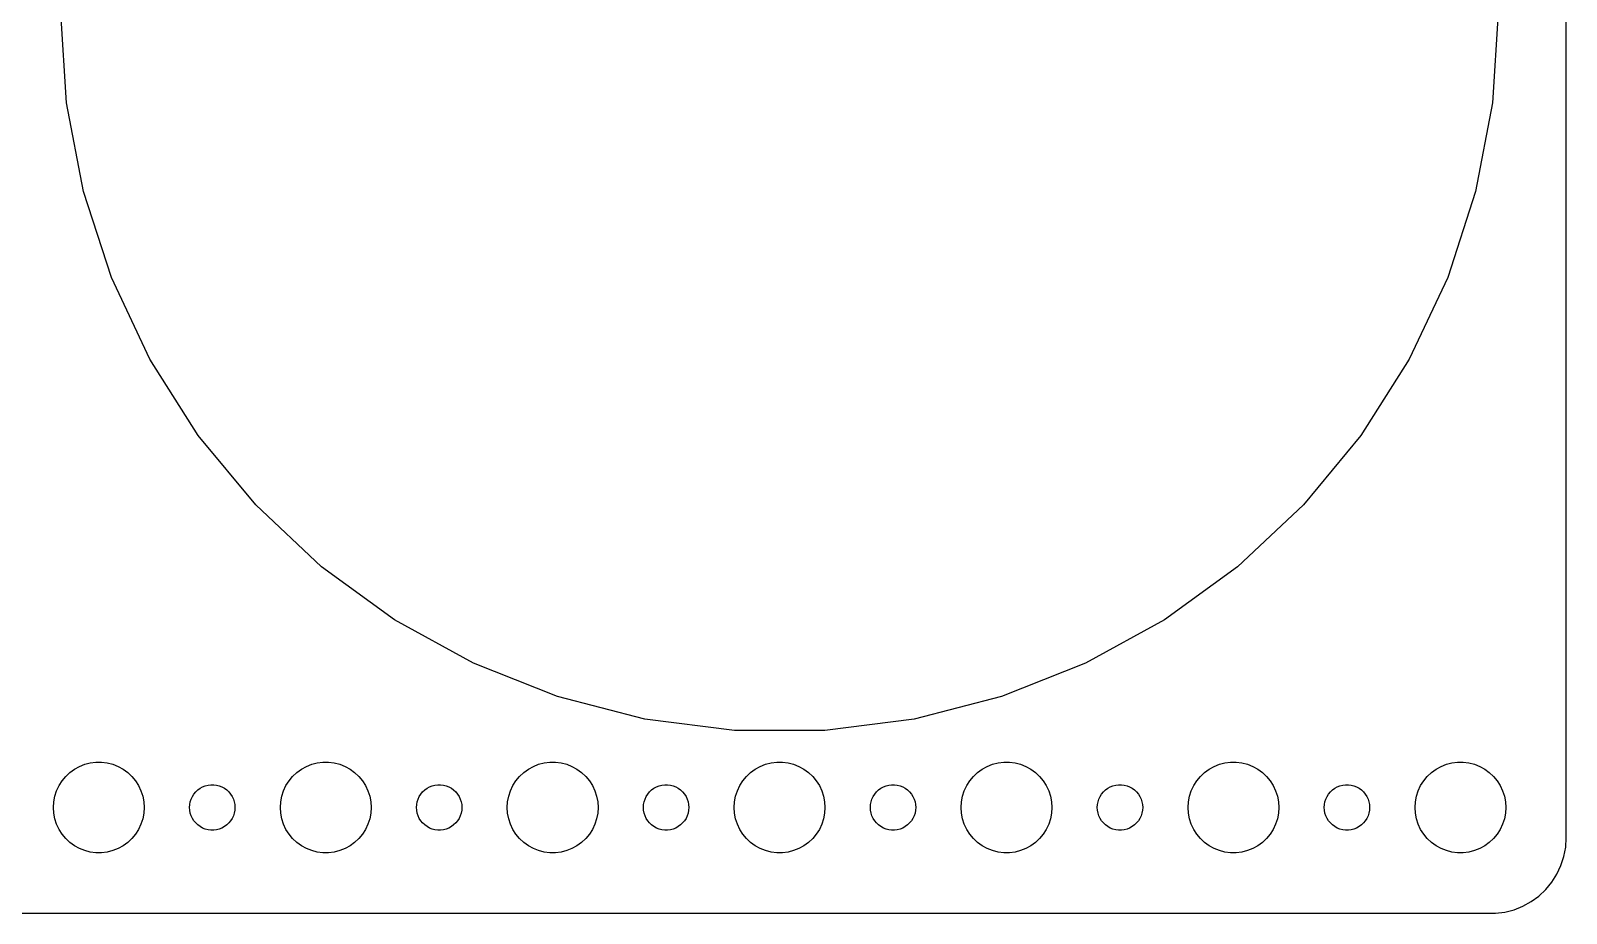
# Model space of a CAD drawing. Header units: metres. Extents: x -202 to 202, y -59 to 59.
# Drawn here: x 100.5 to 202, y -59.5 to -1.2 of the extents above; entities that cross this region are included whole.
import ezdxf

# ---------------------------------------------------------------- set-up
doc = ezdxf.new("R2010")
doc.units = ezdxf.units.M

msp = doc.modelspace()

# ---------------------------------------------------------------- linework, layer by layer
for p, q in [((202, -54.5), (202, 54.5)), ((102.875, -5.95332), (102.5, 0)), ((197.5, 0), (197.125, -5.95332)), ((103.992, -11.8128), (102.875, -5.95332)), ((197.125, -5.95332), (196.008, -11.8128)), ((105.836, -17.4859), (103.992, -11.8128)), ((196.008, -11.8128), (194.164, -17.4859)), ((108.375, -22.8833), (105.836, -17.4859)), ((194.164, -17.4859), (191.625, -22.8833)), ((111.572, -27.9198), (108.375, -22.8833)), ((191.625, -22.8833), (188.428, -27.9198)), ((115.374, -32.516), (111.572, -27.9198)), ((188.428, -27.9198), (184.626, -32.516)), ((119.722, -36.5994), (115.374, -32.516)), ((184.626, -32.516), (180.278, -36.5994)), ((124.548, -40.1056), (119.722, -36.5994)), ((180.278, -36.5994), (175.452, -40.1056)), ((129.775, -42.9793), (124.548, -40.1056)), ((175.452, -40.1056), (170.225, -42.9793)), ((135.322, -45.1752), (129.775, -42.9793)), ((170.225, -42.9793), (164.678, -45.1752)), ((141.099, -46.6586), (135.322, -45.1752)), ((164.678, -45.1752), (158.901, -46.6586)), ((147.017, -47.4063), (141.099, -46.6586)), ((158.901, -46.6586), (152.983, -47.4063)), ((152.983, -47.4063), (147.017, -47.4063)), ((103.723, -49.7855), (104.073, -49.6468)), ((104.073, -49.6468), (104.438, -49.5531)), ((104.438, -49.5531), (104.812, -49.5059)), ((104.812, -49.5059), (105.188, -49.5059)), ((105.188, -49.5059), (105.562, -49.5531)), ((105.562, -49.5531), (105.927, -49.6468)), ((105.927, -49.6468), (106.277, -49.7855)), ((118.723, -49.7855), (119.073, -49.6468)), ((119.073, -49.6468), (119.438, -49.5531)), ((119.438, -49.5531), (119.812, -49.5059)), ((119.812, -49.5059), (120.188, -49.5059)), ((120.188, -49.5059), (120.562, -49.5531)), ((120.562, -49.5531), (120.927, -49.6468)), ((120.927, -49.6468), (121.277, -49.7855)), ((133.723, -49.7855), (134.073, -49.6468)), ((134.073, -49.6468), (134.438, -49.5531)), ((134.438, -49.5531), (134.812, -49.5059)), ((134.812, -49.5059), (135.188, -49.5059)), ((135.188, -49.5059), (135.562, -49.5531)), ((135.562, -49.5531), (135.927, -49.6468)), ((135.927, -49.6468), (136.277, -49.7855)), ((148.723, -49.7855), (149.073, -49.6468)), ((149.073, -49.6468), (149.438, -49.5531)), ((149.438, -49.5531), (149.812, -49.5059)), ((149.812, -49.5059), (150.188, -49.5059)), ((150.188, -49.5059), (150.562, -49.5531)), ((150.562, -49.5531), (150.927, -49.6468)), ((150.927, -49.6468), (151.277, -49.7855)), ((163.723, -49.7855), (164.073, -49.6468)), ((164.073, -49.6468), (164.438, -49.5531)), ((164.438, -49.5531), (164.812, -49.5059)), ((164.812, -49.5059), (165.188, -49.5059)), ((165.188, -49.5059), (165.562, -49.5531)), ((165.562, -49.5531), (165.927, -49.6468)), ((165.927, -49.6468), (166.277, -49.7855)), ((178.723, -49.7855), (179.073, -49.6468)), ((179.073, -49.6468), (179.438, -49.5531)), ((179.438, -49.5531), (179.812, -49.5059)), ((179.812, -49.5059), (180.188, -49.5059)), ((180.188, -49.5059), (180.562, -49.5531)), ((180.562, -49.5531), (180.927, -49.6468)), ((180.927, -49.6468), (181.277, -49.7855)), ((193.723, -49.7855), (194.073, -49.6468)), ((194.073, -49.6468), (194.438, -49.5531)), ((194.438, -49.5531), (194.812, -49.5059)), ((194.812, -49.5059), (195.188, -49.5059)), ((195.188, -49.5059), (195.562, -49.5531)), ((195.562, -49.5531), (195.927, -49.6468)), ((195.927, -49.6468), (196.277, -49.7855)), ((102.371, -51.0547), (102.573, -50.7366)), ((102.573, -50.7366), (102.813, -50.4464)), ((102.813, -50.4464), (103.088, -50.1885)), ((103.088, -50.1885), (103.393, -49.967)), ((103.393, -49.967), (103.723, -49.7855)), ((106.277, -49.7855), (106.607, -49.967)), ((106.607, -49.967), (106.912, -50.1885)), ((106.912, -50.1885), (107.187, -50.4464)), ((107.187, -50.4464), (107.427, -50.7366)), ((107.427, -50.7366), (107.629, -51.0547)), ((117.371, -51.0547), (117.573, -50.7366)), ((117.573, -50.7366), (117.813, -50.4464)), ((117.813, -50.4464), (118.088, -50.1885)), ((118.088, -50.1885), (118.393, -49.967)), ((118.393, -49.967), (118.723, -49.7855)), ((121.277, -49.7855), (121.607, -49.967)), ((121.607, -49.967), (121.912, -50.1885)), ((121.912, -50.1885), (122.187, -50.4464)), ((122.187, -50.4464), (122.427, -50.7366)), ((122.427, -50.7366), (122.629, -51.0547)), ((132.371, -51.0547), (132.573, -50.7366)), ((132.573, -50.7366), (132.813, -50.4464)), ((132.813, -50.4464), (133.088, -50.1885)), ((133.088, -50.1885), (133.393, -49.967)), ((133.393, -49.967), (133.723, -49.7855)), ((136.277, -49.7855), (136.607, -49.967)), ((136.607, -49.967), (136.912, -50.1885)), ((136.912, -50.1885), (137.187, -50.4464)), ((137.187, -50.4464), (137.427, -50.7366)), ((137.427, -50.7366), (137.629, -51.0547)), ((147.371, -51.0547), (147.573, -50.7366)), ((147.573, -50.7366), (147.813, -50.4464)), ((147.813, -50.4464), (148.088, -50.1885)), ((148.088, -50.1885), (148.393, -49.967)), ((148.393, -49.967), (148.723, -49.7855)), ((151.277, -49.7855), (151.607, -49.967)), ((151.607, -49.967), (151.912, -50.1885)), ((151.912, -50.1885), (152.187, -50.4464)), ((152.187, -50.4464), (152.427, -50.7366)), ((152.427, -50.7366), (152.629, -51.0547)), ((162.371, -51.0547), (162.573, -50.7366)), ((162.573, -50.7366), (162.813, -50.4464)), ((162.813, -50.4464), (163.088, -50.1885)), ((163.088, -50.1885), (163.393, -49.967)), ((163.393, -49.967), (163.723, -49.7855)), ((166.277, -49.7855), (166.607, -49.967)), ((166.607, -49.967), (166.912, -50.1885)), ((166.912, -50.1885), (167.187, -50.4464)), ((167.187, -50.4464), (167.427, -50.7366)), ((167.427, -50.7366), (167.629, -51.0547)), ((177.371, -51.0547), (177.573, -50.7366)), ((177.573, -50.7366), (177.813, -50.4464)), ((177.813, -50.4464), (178.088, -50.1885)), ((178.088, -50.1885), (178.393, -49.967)), ((178.393, -49.967), (178.723, -49.7855)), ((181.277, -49.7855), (181.607, -49.967)), ((181.607, -49.967), (181.912, -50.1885)), ((181.912, -50.1885), (182.187, -50.4464)), ((182.187, -50.4464), (182.427, -50.7366)), ((182.427, -50.7366), (182.629, -51.0547)), ((192.371, -51.0547), (192.573, -50.7366)), ((192.573, -50.7366), (192.813, -50.4464)), ((192.813, -50.4464), (193.088, -50.1885)), ((193.088, -50.1885), (193.393, -49.967)), ((193.393, -49.967), (193.723, -49.7855)), ((196.277, -49.7855), (196.607, -49.967)), ((196.607, -49.967), (196.912, -50.1885)), ((196.912, -50.1885), (197.187, -50.4464)), ((197.187, -50.4464), (197.427, -50.7366)), ((197.427, -50.7366), (197.629, -51.0547)), ((102.024, -52.124), (102.094, -51.7539)), ((102.094, -51.7539), (102.211, -51.3956)), ((102.211, -51.3956), (102.371, -51.0547)), ((107.629, -51.0547), (107.789, -51.3956)), ((107.789, -51.3956), (107.906, -51.7539)), ((107.906, -51.7539), (107.976, -52.124)), ((111.186, -51.7774), (111.286, -51.6183)), ((111.286, -51.6183), (111.407, -51.4732)), ((111.407, -51.4732), (111.544, -51.3442)), ((111.544, -51.3442), (111.696, -51.2335)), ((111.696, -51.2335), (111.861, -51.1428)), ((111.861, -51.1428), (112.036, -51.0734)), ((112.036, -51.0734), (112.219, -51.0266)), ((112.219, -51.0266), (112.406, -51.003)), ((112.406, -51.003), (112.594, -51.003)), ((112.594, -51.003), (112.781, -51.0266)), ((112.781, -51.0266), (112.964, -51.0734)), ((112.964, -51.0734), (113.139, -51.1428)), ((113.139, -51.1428), (113.304, -51.2335)), ((113.304, -51.2335), (113.456, -51.3442)), ((113.456, -51.3442), (113.593, -51.4732)), ((113.593, -51.4732), (113.714, -51.6183)), ((113.714, -51.6183), (113.814, -51.7774)), ((117.024, -52.124), (117.094, -51.7539)), ((117.094, -51.7539), (117.211, -51.3956)), ((117.211, -51.3956), (117.371, -51.0547)), ((122.629, -51.0547), (122.789, -51.3956)), ((122.789, -51.3956), (122.906, -51.7539)), ((122.906, -51.7539), (122.976, -52.124)), ((126.186, -51.7774), (126.286, -51.6183)), ((126.286, -51.6183), (126.407, -51.4732)), ((126.407, -51.4732), (126.544, -51.3442)), ((126.544, -51.3442), (126.696, -51.2335)), ((126.696, -51.2335), (126.861, -51.1428)), ((126.861, -51.1428), (127.036, -51.0734)), ((127.036, -51.0734), (127.219, -51.0266)), ((127.219, -51.0266), (127.406, -51.003)), ((127.406, -51.003), (127.594, -51.003)), ((127.594, -51.003), (127.781, -51.0266)), ((127.781, -51.0266), (127.964, -51.0734)), ((127.964, -51.0734), (128.139, -51.1428)), ((128.139, -51.1428), (128.304, -51.2335)), ((128.304, -51.2335), (128.456, -51.3442)), ((128.456, -51.3442), (128.593, -51.4732)), ((128.593, -51.4732), (128.714, -51.6183)), ((128.714, -51.6183), (128.814, -51.7774)), ((132.024, -52.124), (132.094, -51.7539)), ((132.094, -51.7539), (132.211, -51.3956)), ((132.211, -51.3956), (132.371, -51.0547)), ((137.629, -51.0547), (137.789, -51.3956)), ((137.789, -51.3956), (137.906, -51.7539)), ((137.906, -51.7539), (137.976, -52.124)), ((141.186, -51.7774), (141.286, -51.6183)), ((141.286, -51.6183), (141.407, -51.4732)), ((141.407, -51.4732), (141.544, -51.3442)), ((141.544, -51.3442), (141.696, -51.2335)), ((141.696, -51.2335), (141.861, -51.1428)), ((141.861, -51.1428), (142.036, -51.0734)), ((142.036, -51.0734), (142.219, -51.0266)), ((142.219, -51.0266), (142.406, -51.003)), ((142.406, -51.003), (142.594, -51.003)), ((142.594, -51.003), (142.781, -51.0266)), ((142.781, -51.0266), (142.964, -51.0734)), ((142.964, -51.0734), (143.139, -51.1428)), ((143.139, -51.1428), (143.304, -51.2335)), ((143.304, -51.2335), (143.456, -51.3442)), ((143.456, -51.3442), (143.593, -51.4732)), ((143.593, -51.4732), (143.714, -51.6183)), ((143.714, -51.6183), (143.814, -51.7774)), ((147.024, -52.124), (147.094, -51.7539)), ((147.094, -51.7539), (147.211, -51.3956)), ((147.211, -51.3956), (147.371, -51.0547)), ((152.629, -51.0547), (152.789, -51.3956)), ((152.789, -51.3956), (152.906, -51.7539)), ((152.906, -51.7539), (152.976, -52.124)), ((156.186, -51.7774), (156.286, -51.6183)), ((156.286, -51.6183), (156.407, -51.4732)), ((156.407, -51.4732), (156.544, -51.3442)), ((156.544, -51.3442), (156.696, -51.2335)), ((156.696, -51.2335), (156.861, -51.1428)), ((156.861, -51.1428), (157.036, -51.0734)), ((157.036, -51.0734), (157.219, -51.0266)), ((157.219, -51.0266), (157.406, -51.003)), ((157.406, -51.003), (157.594, -51.003)), ((157.594, -51.003), (157.781, -51.0266)), ((157.781, -51.0266), (157.964, -51.0734)), ((157.964, -51.0734), (158.139, -51.1428)), ((158.139, -51.1428), (158.304, -51.2335)), ((158.304, -51.2335), (158.456, -51.3442)), ((158.456, -51.3442), (158.593, -51.4732)), ((158.593, -51.4732), (158.714, -51.6183)), ((158.714, -51.6183), (158.814, -51.7774)), ((162.024, -52.124), (162.094, -51.7539)), ((162.094, -51.7539), (162.211, -51.3956)), ((162.211, -51.3956), (162.371, -51.0547)), ((167.629, -51.0547), (167.789, -51.3956)), ((167.789, -51.3956), (167.906, -51.7539)), ((167.906, -51.7539), (167.976, -52.124)), ((171.186, -51.7774), (171.286, -51.6183)), ((171.286, -51.6183), (171.407, -51.4732)), ((171.407, -51.4732), (171.544, -51.3442)), ((171.544, -51.3442), (171.696, -51.2335)), ((171.696, -51.2335), (171.861, -51.1428)), ((171.861, -51.1428), (172.036, -51.0734)), ((172.036, -51.0734), (172.219, -51.0266)), ((172.219, -51.0266), (172.406, -51.003)), ((172.406, -51.003), (172.594, -51.003)), ((172.594, -51.003), (172.781, -51.0266)), ((172.781, -51.0266), (172.964, -51.0734)), ((172.964, -51.0734), (173.139, -51.1428)), ((173.139, -51.1428), (173.304, -51.2335)), ((173.304, -51.2335), (173.456, -51.3442)), ((173.456, -51.3442), (173.593, -51.4732)), ((173.593, -51.4732), (173.714, -51.6183)), ((173.714, -51.6183), (173.814, -51.7774)), ((177.024, -52.124), (177.094, -51.7539)), ((177.094, -51.7539), (177.211, -51.3956)), ((177.211, -51.3956), (177.371, -51.0547)), ((182.629, -51.0547), (182.789, -51.3956)), ((182.789, -51.3956), (182.906, -51.7539)), ((182.906, -51.7539), (182.976, -52.124)), ((186.186, -51.7774), (186.286, -51.6183)), ((186.286, -51.6183), (186.407, -51.4732)), ((186.407, -51.4732), (186.544, -51.3442)), ((186.544, -51.3442), (186.696, -51.2335)), ((186.696, -51.2335), (186.861, -51.1428)), ((186.861, -51.1428), (187.036, -51.0734)), ((187.036, -51.0734), (187.219, -51.0266)), ((187.219, -51.0266), (187.406, -51.003)), ((187.406, -51.003), (187.594, -51.003)), ((187.594, -51.003), (187.781, -51.0266)), ((187.781, -51.0266), (187.964, -51.0734)), ((187.964, -51.0734), (188.139, -51.1428)), ((188.139, -51.1428), (188.304, -51.2335)), ((188.304, -51.2335), (188.456, -51.3442)), ((188.456, -51.3442), (188.593, -51.4732)), ((188.593, -51.4732), (188.714, -51.6183)), ((188.714, -51.6183), (188.814, -51.7774)), ((192.024, -52.124), (192.094, -51.7539)), ((192.094, -51.7539), (192.211, -51.3956)), ((192.211, -51.3956), (192.371, -51.0547)), ((197.629, -51.0547), (197.789, -51.3956)), ((197.789, -51.3956), (197.906, -51.7539)), ((197.906, -51.7539), (197.976, -52.124)), ((102, -52.5), (102.024, -52.124)), ((102.024, -52.876), (102, -52.5)), ((107.976, -52.124), (108, -52.5)), ((108, -52.5), (107.976, -52.876)), ((111, -52.5), (111.012, -52.312)), ((111.012, -52.688), (111, -52.5)), ((111.012, -52.312), (111.047, -52.127)), ((111.047, -52.873), (111.012, -52.688)), ((111.047, -52.127), (111.105, -51.9478)), ((111.105, -51.9478), (111.186, -51.7774)), ((113.814, -51.7774), (113.895, -51.9478)), ((113.895, -51.9478), (113.953, -52.127)), ((113.953, -52.127), (113.988, -52.312)), ((113.988, -52.688), (113.953, -52.873)), ((113.988, -52.312), (114, -52.5)), ((114, -52.5), (113.988, -52.688)), ((117, -52.5), (117.024, -52.124)), ((117.024, -52.876), (117, -52.5)), ((122.976, -52.124), (123, -52.5)), ((123, -52.5), (122.976, -52.876)), ((126, -52.5), (126.012, -52.312)), ((126.012, -52.688), (126, -52.5)), ((126.012, -52.312), (126.047, -52.127)), ((126.047, -52.873), (126.012, -52.688)), ((126.047, -52.127), (126.105, -51.9478)), ((126.105, -51.9478), (126.186, -51.7774)), ((128.814, -51.7774), (128.895, -51.9478)), ((128.895, -51.9478), (128.953, -52.127)), ((128.953, -52.127), (128.988, -52.312)), ((128.988, -52.688), (128.953, -52.873)), ((128.988, -52.312), (129, -52.5)), ((129, -52.5), (128.988, -52.688)), ((132, -52.5), (132.024, -52.124)), ((132.024, -52.876), (132, -52.5)), ((137.976, -52.124), (138, -52.5)), ((138, -52.5), (137.976, -52.876)), ((141, -52.5), (141.012, -52.312)), ((141.012, -52.688), (141, -52.5)), ((141.012, -52.312), (141.047, -52.127)), ((141.047, -52.873), (141.012, -52.688)), ((141.047, -52.127), (141.105, -51.9478)), ((141.105, -51.9478), (141.186, -51.7774)), ((143.814, -51.7774), (143.895, -51.9478)), ((143.895, -51.9478), (143.953, -52.127)), ((143.953, -52.127), (143.988, -52.312)), ((143.988, -52.688), (143.953, -52.873)), ((143.988, -52.312), (144, -52.5)), ((144, -52.5), (143.988, -52.688)), ((147, -52.5), (147.024, -52.124)), ((147.024, -52.876), (147, -52.5)), ((152.976, -52.124), (153, -52.5)), ((153, -52.5), (152.976, -52.876)), ((156, -52.5), (156.012, -52.312)), ((156.012, -52.688), (156, -52.5)), ((156.012, -52.312), (156.047, -52.127)), ((156.047, -52.873), (156.012, -52.688)), ((156.047, -52.127), (156.105, -51.9478)), ((156.105, -51.9478), (156.186, -51.7774)), ((158.814, -51.7774), (158.895, -51.9478)), ((158.895, -51.9478), (158.953, -52.127)), ((158.953, -52.127), (158.988, -52.312)), ((158.988, -52.688), (158.953, -52.873)), ((158.988, -52.312), (159, -52.5)), ((159, -52.5), (158.988, -52.688)), ((162, -52.5), (162.024, -52.124)), ((162.024, -52.876), (162, -52.5)), ((167.976, -52.124), (168, -52.5)), ((168, -52.5), (167.976, -52.876)), ((171, -52.5), (171.012, -52.312)), ((171.012, -52.688), (171, -52.5)), ((171.012, -52.312), (171.047, -52.127)), ((171.047, -52.873), (171.012, -52.688)), ((171.047, -52.127), (171.105, -51.9478)), ((171.105, -51.9478), (171.186, -51.7774)), ((173.814, -51.7774), (173.895, -51.9478)), ((173.895, -51.9478), (173.953, -52.127)), ((173.953, -52.127), (173.988, -52.312)), ((173.988, -52.688), (173.953, -52.873)), ((173.988, -52.312), (174, -52.5)), ((174, -52.5), (173.988, -52.688)), ((177, -52.5), (177.024, -52.124)), ((177.024, -52.876), (177, -52.5)), ((182.976, -52.124), (183, -52.5)), ((183, -52.5), (182.976, -52.876)), ((186, -52.5), (186.012, -52.312)), ((186.012, -52.688), (186, -52.5)), ((186.012, -52.312), (186.047, -52.127)), ((186.047, -52.873), (186.012, -52.688)), ((186.047, -52.127), (186.105, -51.9478)), ((186.105, -51.9478), (186.186, -51.7774)), ((188.814, -51.7774), (188.895, -51.9478)), ((188.895, -51.9478), (188.953, -52.127)), ((188.953, -52.127), (188.988, -52.312)), ((188.988, -52.688), (188.953, -52.873)), ((188.988, -52.312), (189, -52.5)), ((189, -52.5), (188.988, -52.688)), ((192, -52.5), (192.024, -52.124)), ((192.024, -52.876), (192, -52.5)), ((197.976, -52.124), (198, -52.5)), ((198, -52.5), (197.976, -52.876)), ((102.094, -53.2461), (102.024, -52.876)), ((102.211, -53.6044), (102.094, -53.2461)), ((102.371, -53.9453), (102.211, -53.6044)), ((107.789, -53.6044), (107.629, -53.9453)), ((107.906, -53.2461), (107.789, -53.6044)), ((107.976, -52.876), (107.906, -53.2461)), ((111.105, -53.0522), (111.047, -52.873)), ((111.186, -53.2226), (111.105, -53.0522)), ((111.286, -53.3817), (111.186, -53.2226)), ((111.407, -53.5268), (111.286, -53.3817)), ((111.544, -53.6558), (111.407, -53.5268)), ((111.696, -53.7665), (111.544, -53.6558)), ((111.861, -53.8572), (111.696, -53.7665)), ((113.304, -53.7665), (113.139, -53.8572)), ((113.456, -53.6558), (113.304, -53.7665)), ((113.593, -53.5268), (113.456, -53.6558)), ((113.714, -53.3817), (113.593, -53.5268)), ((113.814, -53.2226), (113.714, -53.3817)), ((113.895, -53.0522), (113.814, -53.2226)), ((113.953, -52.873), (113.895, -53.0522)), ((117.094, -53.2461), (117.024, -52.876)), ((117.211, -53.6044), (117.094, -53.2461)), ((117.371, -53.9453), (117.211, -53.6044)), ((122.789, -53.6044), (122.629, -53.9453)), ((122.906, -53.2461), (122.789, -53.6044)), ((122.976, -52.876), (122.906, -53.2461)), ((126.105, -53.0522), (126.047, -52.873)), ((126.186, -53.2226), (126.105, -53.0522)), ((126.286, -53.3817), (126.186, -53.2226)), ((126.407, -53.5268), (126.286, -53.3817)), ((126.544, -53.6558), (126.407, -53.5268)), ((126.696, -53.7665), (126.544, -53.6558)), ((126.861, -53.8572), (126.696, -53.7665)), ((128.304, -53.7665), (128.139, -53.8572)), ((128.456, -53.6558), (128.304, -53.7665)), ((128.593, -53.5268), (128.456, -53.6558)), ((128.714, -53.3817), (128.593, -53.5268)), ((128.814, -53.2226), (128.714, -53.3817)), ((128.895, -53.0522), (128.814, -53.2226)), ((128.953, -52.873), (128.895, -53.0522)), ((132.094, -53.2461), (132.024, -52.876)), ((132.211, -53.6044), (132.094, -53.2461)), ((132.371, -53.9453), (132.211, -53.6044)), ((137.789, -53.6044), (137.629, -53.9453)), ((137.906, -53.2461), (137.789, -53.6044)), ((137.976, -52.876), (137.906, -53.2461)), ((141.105, -53.0522), (141.047, -52.873)), ((141.186, -53.2226), (141.105, -53.0522)), ((141.286, -53.3817), (141.186, -53.2226)), ((141.407, -53.5268), (141.286, -53.3817)), ((141.544, -53.6558), (141.407, -53.5268)), ((141.696, -53.7665), (141.544, -53.6558)), ((141.861, -53.8572), (141.696, -53.7665)), ((143.304, -53.7665), (143.139, -53.8572)), ((143.456, -53.6558), (143.304, -53.7665)), ((143.593, -53.5268), (143.456, -53.6558)), ((143.714, -53.3817), (143.593, -53.5268)), ((143.814, -53.2226), (143.714, -53.3817)), ((143.895, -53.0522), (143.814, -53.2226)), ((143.953, -52.873), (143.895, -53.0522)), ((147.094, -53.2461), (147.024, -52.876)), ((147.211, -53.6044), (147.094, -53.2461)), ((147.371, -53.9453), (147.211, -53.6044)), ((152.789, -53.6044), (152.629, -53.9453)), ((152.906, -53.2461), (152.789, -53.6044)), ((152.976, -52.876), (152.906, -53.2461)), ((156.105, -53.0522), (156.047, -52.873)), ((156.186, -53.2226), (156.105, -53.0522)), ((156.286, -53.3817), (156.186, -53.2226)), ((156.407, -53.5268), (156.286, -53.3817)), ((156.544, -53.6558), (156.407, -53.5268)), ((156.696, -53.7665), (156.544, -53.6558)), ((156.861, -53.8572), (156.696, -53.7665)), ((158.304, -53.7665), (158.139, -53.8572)), ((158.456, -53.6558), (158.304, -53.7665)), ((158.593, -53.5268), (158.456, -53.6558)), ((158.714, -53.3817), (158.593, -53.5268)), ((158.814, -53.2226), (158.714, -53.3817)), ((158.895, -53.0522), (158.814, -53.2226)), ((158.953, -52.873), (158.895, -53.0522)), ((162.094, -53.2461), (162.024, -52.876)), ((162.211, -53.6044), (162.094, -53.2461)), ((162.371, -53.9453), (162.211, -53.6044)), ((167.789, -53.6044), (167.629, -53.9453)), ((167.906, -53.2461), (167.789, -53.6044)), ((167.976, -52.876), (167.906, -53.2461)), ((171.105, -53.0522), (171.047, -52.873)), ((171.186, -53.2226), (171.105, -53.0522)), ((171.286, -53.3817), (171.186, -53.2226)), ((171.407, -53.5268), (171.286, -53.3817)), ((171.544, -53.6558), (171.407, -53.5268)), ((171.696, -53.7665), (171.544, -53.6558)), ((171.861, -53.8572), (171.696, -53.7665)), ((173.304, -53.7665), (173.139, -53.8572)), ((173.456, -53.6558), (173.304, -53.7665)), ((173.593, -53.5268), (173.456, -53.6558)), ((173.714, -53.3817), (173.593, -53.5268)), ((173.814, -53.2226), (173.714, -53.3817)), ((173.895, -53.0522), (173.814, -53.2226)), ((173.953, -52.873), (173.895, -53.0522)), ((177.094, -53.2461), (177.024, -52.876)), ((177.211, -53.6044), (177.094, -53.2461)), ((177.371, -53.9453), (177.211, -53.6044)), ((182.789, -53.6044), (182.629, -53.9453)), ((182.906, -53.2461), (182.789, -53.6044)), ((182.976, -52.876), (182.906, -53.2461)), ((186.105, -53.0522), (186.047, -52.873)), ((186.186, -53.2226), (186.105, -53.0522)), ((186.286, -53.3817), (186.186, -53.2226)), ((186.407, -53.5268), (186.286, -53.3817)), ((186.544, -53.6558), (186.407, -53.5268)), ((186.696, -53.7665), (186.544, -53.6558)), ((186.861, -53.8572), (186.696, -53.7665)), ((188.304, -53.7665), (188.139, -53.8572)), ((188.456, -53.6558), (188.304, -53.7665)), ((188.593, -53.5268), (188.456, -53.6558)), ((188.714, -53.3817), (188.593, -53.5268)), ((188.814, -53.2226), (188.714, -53.3817)), ((188.895, -53.0522), (188.814, -53.2226)), ((188.953, -52.873), (188.895, -53.0522)), ((192.094, -53.2461), (192.024, -52.876)), ((192.211, -53.6044), (192.094, -53.2461)), ((192.371, -53.9453), (192.211, -53.6044)), ((197.789, -53.6044), (197.629, -53.9453)), ((197.906, -53.2461), (197.789, -53.6044)), ((197.976, -52.876), (197.906, -53.2461)), ((102.573, -54.2634), (102.371, -53.9453)), ((102.813, -54.5536), (102.573, -54.2634)), ((103.088, -54.8115), (102.813, -54.5536)), ((107.187, -54.5536), (106.912, -54.8115)), ((107.427, -54.2634), (107.187, -54.5536)), ((107.629, -53.9453), (107.427, -54.2634)), ((112.036, -53.9266), (111.861, -53.8572)), ((112.219, -53.9734), (112.036, -53.9266)), ((112.406, -53.997), (112.219, -53.9734)), ((112.594, -53.997), (112.406, -53.997)), ((112.781, -53.9734), (112.594, -53.997)), ((112.964, -53.9266), (112.781, -53.9734)), ((113.139, -53.8572), (112.964, -53.9266)), ((117.573, -54.2634), (117.371, -53.9453)), ((117.813, -54.5536), (117.573, -54.2634)), ((118.088, -54.8115), (117.813, -54.5536)), ((122.187, -54.5536), (121.912, -54.8115)), ((122.427, -54.2634), (122.187, -54.5536)), ((122.629, -53.9453), (122.427, -54.2634)), ((127.036, -53.9266), (126.861, -53.8572)), ((127.219, -53.9734), (127.036, -53.9266)), ((127.406, -53.997), (127.219, -53.9734)), ((127.594, -53.997), (127.406, -53.997)), ((127.781, -53.9734), (127.594, -53.997)), ((127.964, -53.9266), (127.781, -53.9734)), ((128.139, -53.8572), (127.964, -53.9266)), ((132.573, -54.2634), (132.371, -53.9453)), ((132.813, -54.5536), (132.573, -54.2634)), ((133.088, -54.8115), (132.813, -54.5536)), ((137.187, -54.5536), (136.912, -54.8115)), ((137.427, -54.2634), (137.187, -54.5536)), ((137.629, -53.9453), (137.427, -54.2634)), ((142.036, -53.9266), (141.861, -53.8572)), ((142.219, -53.9734), (142.036, -53.9266)), ((142.406, -53.997), (142.219, -53.9734)), ((142.594, -53.997), (142.406, -53.997)), ((142.781, -53.9734), (142.594, -53.997)), ((142.964, -53.9266), (142.781, -53.9734)), ((143.139, -53.8572), (142.964, -53.9266)), ((147.573, -54.2634), (147.371, -53.9453)), ((147.813, -54.5536), (147.573, -54.2634)), ((148.088, -54.8115), (147.813, -54.5536)), ((152.187, -54.5536), (151.912, -54.8115)), ((152.427, -54.2634), (152.187, -54.5536)), ((152.629, -53.9453), (152.427, -54.2634)), ((157.036, -53.9266), (156.861, -53.8572)), ((157.219, -53.9734), (157.036, -53.9266)), ((157.406, -53.997), (157.219, -53.9734)), ((157.594, -53.997), (157.406, -53.997)), ((157.781, -53.9734), (157.594, -53.997)), ((157.964, -53.9266), (157.781, -53.9734)), ((158.139, -53.8572), (157.964, -53.9266)), ((162.573, -54.2634), (162.371, -53.9453)), ((162.813, -54.5536), (162.573, -54.2634)), ((163.088, -54.8115), (162.813, -54.5536)), ((167.187, -54.5536), (166.912, -54.8115)), ((167.427, -54.2634), (167.187, -54.5536)), ((167.629, -53.9453), (167.427, -54.2634)), ((172.036, -53.9266), (171.861, -53.8572)), ((172.219, -53.9734), (172.036, -53.9266)), ((172.406, -53.997), (172.219, -53.9734)), ((172.594, -53.997), (172.406, -53.997)), ((172.781, -53.9734), (172.594, -53.997)), ((172.964, -53.9266), (172.781, -53.9734)), ((173.139, -53.8572), (172.964, -53.9266)), ((177.573, -54.2634), (177.371, -53.9453)), ((177.813, -54.5536), (177.573, -54.2634)), ((178.088, -54.8115), (177.813, -54.5536)), ((182.187, -54.5536), (181.912, -54.8115)), ((182.427, -54.2634), (182.187, -54.5536)), ((182.629, -53.9453), (182.427, -54.2634)), ((187.036, -53.9266), (186.861, -53.8572)), ((187.219, -53.9734), (187.036, -53.9266)), ((187.406, -53.997), (187.219, -53.9734)), ((187.594, -53.997), (187.406, -53.997)), ((187.781, -53.9734), (187.594, -53.997)), ((187.964, -53.9266), (187.781, -53.9734)), ((188.139, -53.8572), (187.964, -53.9266)), ((192.573, -54.2634), (192.371, -53.9453)), ((192.813, -54.5536), (192.573, -54.2634)), ((193.088, -54.8115), (192.813, -54.5536)), ((197.187, -54.5536), (196.912, -54.8115)), ((197.427, -54.2634), (197.187, -54.5536)), ((197.629, -53.9453), (197.427, -54.2634)), ((201.961, -55.1267), (202, -54.5)), ((103.393, -55.033), (103.088, -54.8115)), ((103.723, -55.2145), (103.393, -55.033)), ((104.073, -55.3532), (103.723, -55.2145)), ((104.438, -55.4469), (104.073, -55.3532)), ((104.812, -55.4941), (104.438, -55.4469)), ((105.188, -55.4941), (104.812, -55.4941)), ((105.562, -55.4469), (105.188, -55.4941)), ((105.927, -55.3532), (105.562, -55.4469)), ((106.277, -55.2145), (105.927, -55.3532)), ((106.607, -55.033), (106.277, -55.2145)), ((106.912, -54.8115), (106.607, -55.033)), ((118.393, -55.033), (118.088, -54.8115)), ((118.723, -55.2145), (118.393, -55.033)), ((119.073, -55.3532), (118.723, -55.2145)), ((119.438, -55.4469), (119.073, -55.3532)), ((119.812, -55.4941), (119.438, -55.4469)), ((120.188, -55.4941), (119.812, -55.4941)), ((120.562, -55.4469), (120.188, -55.4941)), ((120.927, -55.3532), (120.562, -55.4469)), ((121.277, -55.2145), (120.927, -55.3532)), ((121.607, -55.033), (121.277, -55.2145)), ((121.912, -54.8115), (121.607, -55.033)), ((133.393, -55.033), (133.088, -54.8115)), ((133.723, -55.2145), (133.393, -55.033)), ((134.073, -55.3532), (133.723, -55.2145)), ((134.438, -55.4469), (134.073, -55.3532)), ((134.812, -55.4941), (134.438, -55.4469)), ((135.188, -55.4941), (134.812, -55.4941)), ((135.562, -55.4469), (135.188, -55.4941)), ((135.927, -55.3532), (135.562, -55.4469)), ((136.277, -55.2145), (135.927, -55.3532)), ((136.607, -55.033), (136.277, -55.2145)), ((136.912, -54.8115), (136.607, -55.033)), ((148.393, -55.033), (148.088, -54.8115)), ((148.723, -55.2145), (148.393, -55.033)), ((149.073, -55.3532), (148.723, -55.2145)), ((149.438, -55.4469), (149.073, -55.3532)), ((149.812, -55.4941), (149.438, -55.4469)), ((150.188, -55.4941), (149.812, -55.4941)), ((150.562, -55.4469), (150.188, -55.4941)), ((150.927, -55.3532), (150.562, -55.4469)), ((151.277, -55.2145), (150.927, -55.3532)), ((151.607, -55.033), (151.277, -55.2145)), ((151.912, -54.8115), (151.607, -55.033)), ((163.393, -55.033), (163.088, -54.8115)), ((163.723, -55.2145), (163.393, -55.033)), ((164.073, -55.3532), (163.723, -55.2145)), ((164.438, -55.4469), (164.073, -55.3532)), ((164.812, -55.4941), (164.438, -55.4469)), ((165.188, -55.4941), (164.812, -55.4941)), ((165.562, -55.4469), (165.188, -55.4941)), ((165.927, -55.3532), (165.562, -55.4469)), ((166.277, -55.2145), (165.927, -55.3532)), ((166.607, -55.033), (166.277, -55.2145)), ((166.912, -54.8115), (166.607, -55.033)), ((178.393, -55.033), (178.088, -54.8115)), ((178.723, -55.2145), (178.393, -55.033)), ((179.073, -55.3532), (178.723, -55.2145)), ((179.438, -55.4469), (179.073, -55.3532)), ((179.812, -55.4941), (179.438, -55.4469)), ((180.188, -55.4941), (179.812, -55.4941)), ((180.562, -55.4469), (180.188, -55.4941)), ((180.927, -55.3532), (180.562, -55.4469)), ((181.277, -55.2145), (180.927, -55.3532)), ((181.607, -55.033), (181.277, -55.2145)), ((181.912, -54.8115), (181.607, -55.033)), ((193.393, -55.033), (193.088, -54.8115)), ((193.723, -55.2145), (193.393, -55.033)), ((194.073, -55.3532), (193.723, -55.2145)), ((194.438, -55.4469), (194.073, -55.3532)), ((194.812, -55.4941), (194.438, -55.4469)), ((195.188, -55.4941), (194.812, -55.4941)), ((195.562, -55.4469), (195.188, -55.4941)), ((195.927, -55.3532), (195.562, -55.4469)), ((196.277, -55.2145), (195.927, -55.3532)), ((196.607, -55.033), (196.277, -55.2145)), ((196.912, -54.8115), (196.607, -55.033)), ((201.649, -56.3406), (201.843, -55.7434)), ((201.843, -55.7434), (201.961, -55.1267)), ((201.382, -56.9088), (201.649, -56.3406)), ((200.645, -57.9227), (201.045, -57.4389)), ((201.045, -57.4389), (201.382, -56.9088)), ((199.129, -59.0241), (199.679, -58.7216)), ((199.679, -58.7216), (200.187, -58.3526)), ((200.187, -58.3526), (200.645, -57.9227)), ((-197.314, -59.4901), (197.314, -59.4901)), ((197.314, -59.4901), (197.937, -59.4114)), ((197.937, -59.4114), (198.545, -59.2553)), ((198.545, -59.2553), (199.129, -59.0241))]:
    msp.add_line(p, q)

doc.saveas('drawing.dxf')
